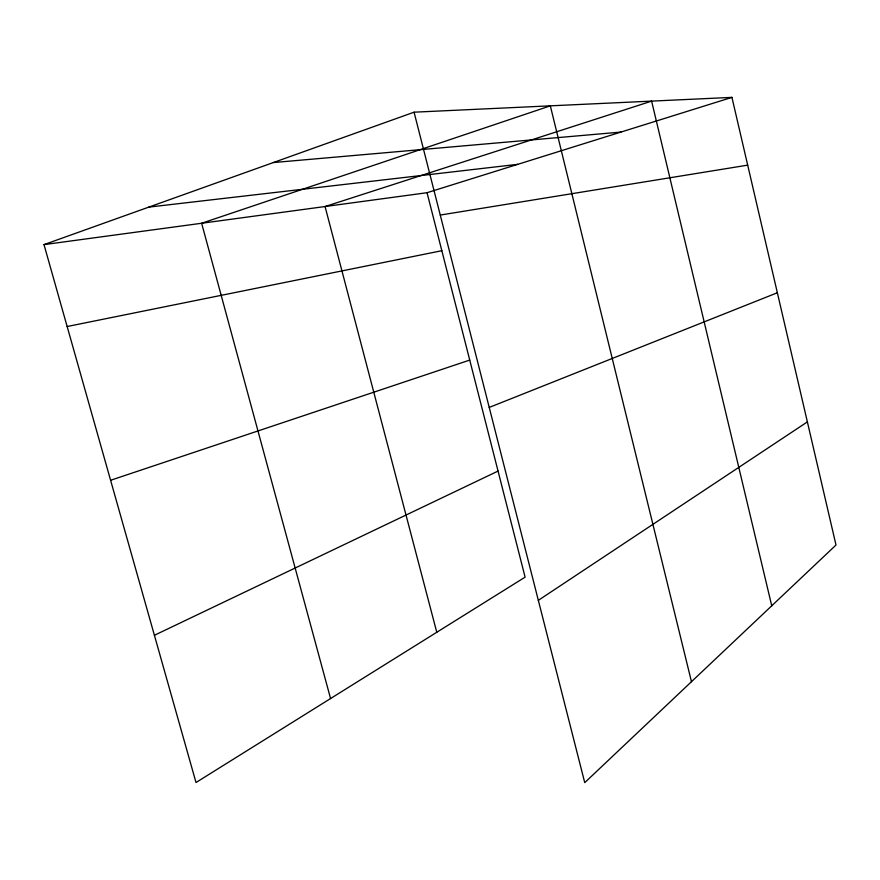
<?xml version="1.0" encoding="UTF-8"?>
<svg xmlns="http://www.w3.org/2000/svg" width="880" height="880" viewBox="0 0 880 880"><rect width="100%" height="100%" fill="white"/><g stroke="black" fill="none" stroke-linecap="round" stroke-linejoin="round"><path stroke-width="1.32" d="M538.34 600.336L807.378 421.894M154.407 635.283L498.047 471.075M489.225 407.429L777.359 292.754M44 244.618L427.042 192.709L525.107 577.148L196.009 782.507L44 244.618L414.073 112.189L731.94 97.372L836 545.028L584.738 782.628L414.073 112.189M110.594 480.282L469.733 360.085M427.042 192.709L731.94 97.372M67.144 326.524L441.837 250.701M440.264 215.061L747.692 165.143M148.819 207.108L517.814 164.329M273.295 162.569L620.972 132.077M330.561 698.544L201.63 223.256L550.33 105.842L691.471 681.703M436.777 632.269L325.061 206.536L651.618 101.123L771.738 605.792"/></g></svg>
